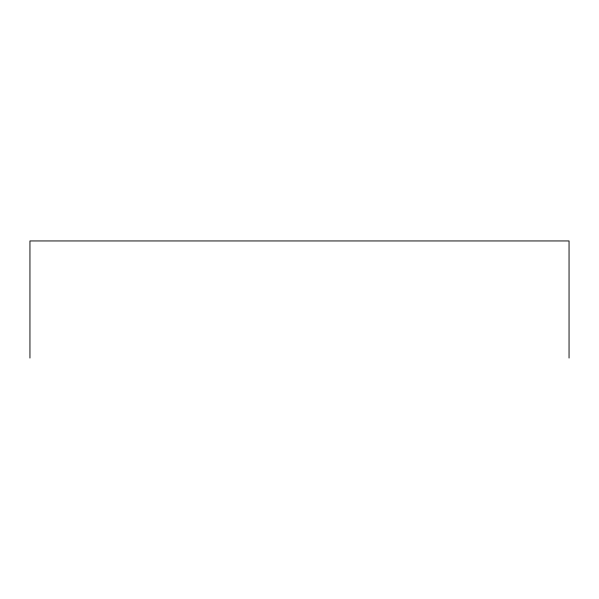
<?xml version="1.0" encoding="UTF-8"?>
<svg xmlns="http://www.w3.org/2000/svg" width="599" height="599" viewBox="0 0 599 599"><rect width="100%" height="100%" fill="white"/><g stroke="black" fill="none" stroke-linecap="round" stroke-linejoin="round"><path stroke-width="0.9" d="M569.05 358.052L569.05 240.948L29.95 240.948L29.95 358.052"/></g></svg>
